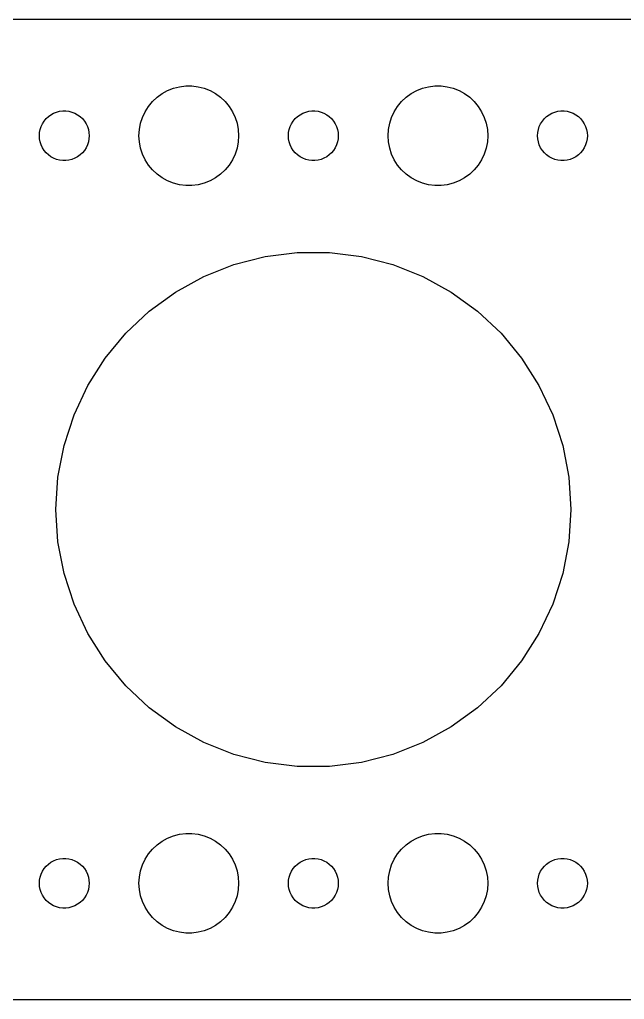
# Model space of a CAD drawing. Header units: metres. Extents: x -60 to 60, y 40 to 98.
# Drawn here: x -17.7 to 18.7, y 39.5 to 98.5 of the extents above; entities that cross this region are included whole.
import ezdxf

# ---------------------------------------------------------------- set-up
doc = ezdxf.new("R2010")
doc.units = ezdxf.units.M

msp = doc.modelspace()

# ---------------------------------------------------------------- linework, layer by layer
for p, q in [((54.8139, 98.4901), (-54.8139, 98.4901)), ((-8.42705, 94.3532), (-8.06213, 94.4469)), ((-8.06213, 94.4469), (-7.68837, 94.4941)), ((-7.68837, 94.4941), (-7.31161, 94.4941)), ((-7.31161, 94.4941), (-6.93785, 94.4469)), ((-6.93785, 94.4469), (-6.57294, 94.3532)), ((6.57294, 94.3532), (6.93785, 94.4469)), ((6.93785, 94.4469), (7.31161, 94.4941)), ((7.31161, 94.4941), (7.68837, 94.4941)), ((7.68837, 94.4941), (8.06213, 94.4469)), ((8.06213, 94.4469), (8.42705, 94.3532)), ((-9.6869, 93.5536), (-9.41226, 93.8115)), ((-9.41226, 93.8115), (-9.10747, 94.033)), ((-9.10747, 94.033), (-8.77733, 94.2145)), ((-8.77733, 94.2145), (-8.42705, 94.3532)), ((-6.57294, 94.3532), (-6.22266, 94.2145)), ((-6.22266, 94.2145), (-5.89252, 94.033)), ((-5.89252, 94.033), (-5.58772, 93.8115)), ((-5.58772, 93.8115), (-5.31308, 93.5536)), ((5.31308, 93.5536), (5.58772, 93.8115)), ((5.58772, 93.8115), (5.89252, 94.033)), ((5.89252, 94.033), (6.22266, 94.2145)), ((6.22266, 94.2145), (6.57294, 94.3532)), ((8.42705, 94.3532), (8.77733, 94.2145)), ((8.77733, 94.2145), (9.10747, 94.033)), ((9.10747, 94.033), (9.41226, 93.8115)), ((9.41226, 93.8115), (9.6869, 93.5536)), ((-10.1289, 92.9453), (-9.92705, 93.2634)), ((-9.92705, 93.2634), (-9.6869, 93.5536)), ((-5.31308, 93.5536), (-5.07294, 93.2634)), ((-5.07294, 93.2634), (-4.87108, 92.9453)), ((4.87108, 92.9453), (5.07294, 93.2634)), ((5.07294, 93.2634), (5.31308, 93.5536)), ((9.6869, 93.5536), (9.92705, 93.2634)), ((9.92705, 93.2634), (10.1289, 92.9453)), ((-16.0934, 92.5268), (-15.9561, 92.6558)), ((-15.9561, 92.6558), (-15.8037, 92.7665)), ((-15.8037, 92.7665), (-15.6387, 92.8572)), ((-15.6387, 92.8572), (-15.4635, 92.9266)), ((-15.4635, 92.9266), (-15.2811, 92.9734)), ((-15.2811, 92.9734), (-15.0942, 92.997)), ((-15.0942, 92.997), (-14.9058, 92.997)), ((-14.9058, 92.997), (-14.7189, 92.9734)), ((-14.7189, 92.9734), (-14.5365, 92.9266)), ((-14.5365, 92.9266), (-14.3613, 92.8572)), ((-14.3613, 92.8572), (-14.1963, 92.7665)), ((-14.1963, 92.7665), (-14.0439, 92.6558)), ((-14.0439, 92.6558), (-13.9065, 92.5268)), ((-10.4057, 92.2461), (-10.2893, 92.6044)), ((-10.2893, 92.6044), (-10.1289, 92.9453)), ((-4.87108, 92.9453), (-4.71066, 92.6044)), ((-4.71066, 92.6044), (-4.59424, 92.2461)), ((-1.09344, 92.5268), (-0.95613, 92.6558)), ((-0.95613, 92.6558), (-0.80373, 92.7665)), ((-0.80373, 92.7665), (-0.63866, 92.8572)), ((-0.63866, 92.8572), (-0.46352, 92.9266)), ((-0.46352, 92.9266), (-0.28107, 92.9734)), ((-0.28107, 92.9734), (-0.09418, 92.997)), ((-0.09418, 92.997), (0.09418, 92.997)), ((0.09418, 92.997), (0.28107, 92.9734)), ((0.28107, 92.9734), (0.46352, 92.9266)), ((0.46352, 92.9266), (0.63866, 92.8572)), ((0.63866, 92.8572), (0.80373, 92.7665)), ((0.80373, 92.7665), (0.95613, 92.6558)), ((0.95613, 92.6558), (1.09344, 92.5268)), ((4.59424, 92.2461), (4.71066, 92.6044)), ((4.71066, 92.6044), (4.87108, 92.9453)), ((10.1289, 92.9453), (10.2893, 92.6044)), ((10.2893, 92.6044), (10.4057, 92.2461)), ((13.9065, 92.5268), (14.0439, 92.6558)), ((14.0439, 92.6558), (14.1963, 92.7665)), ((14.1963, 92.7665), (14.3613, 92.8572)), ((14.3613, 92.8572), (14.5365, 92.9266)), ((14.5365, 92.9266), (14.7189, 92.9734)), ((14.7189, 92.9734), (14.9058, 92.997)), ((14.9058, 92.997), (15.0942, 92.997)), ((15.0942, 92.997), (15.2811, 92.9734)), ((15.2811, 92.9734), (15.4635, 92.9266)), ((15.4635, 92.9266), (15.6387, 92.8572)), ((15.6387, 92.8572), (15.8037, 92.7665)), ((15.8037, 92.7665), (15.9561, 92.6558)), ((15.9561, 92.6558), (16.0934, 92.5268)), ((-16.4529, 91.873), (-16.3947, 92.0522)), ((-16.3947, 92.0522), (-16.3145, 92.2226)), ((-16.3145, 92.2226), (-16.2135, 92.3817)), ((-16.2135, 92.3817), (-16.0934, 92.5268)), ((-13.9065, 92.5268), (-13.7865, 92.3817)), ((-13.7865, 92.3817), (-13.6855, 92.2226)), ((-13.6855, 92.2226), (-13.6053, 92.0522)), ((-13.6053, 92.0522), (-13.5471, 91.873)), ((-10.4763, 91.876), (-10.4057, 92.2461)), ((-4.59424, 92.2461), (-4.52365, 91.876)), ((-1.45287, 91.873), (-1.39465, 92.0522)), ((-1.39465, 92.0522), (-1.31445, 92.2226)), ((-1.31445, 92.2226), (-1.21352, 92.3817)), ((-1.21352, 92.3817), (-1.09344, 92.5268)), ((1.09344, 92.5268), (1.21352, 92.3817)), ((1.21352, 92.3817), (1.31445, 92.2226)), ((1.31445, 92.2226), (1.39465, 92.0522)), ((1.39465, 92.0522), (1.45287, 91.873)), ((4.52365, 91.876), (4.59424, 92.2461)), ((10.4057, 92.2461), (10.4763, 91.876)), ((13.5471, 91.873), (13.6053, 92.0522)), ((13.6053, 92.0522), (13.6855, 92.2226)), ((13.6855, 92.2226), (13.7865, 92.3817)), ((13.7865, 92.3817), (13.9065, 92.5268)), ((16.0934, 92.5268), (16.2135, 92.3817)), ((16.2135, 92.3817), (16.3145, 92.2226)), ((16.3145, 92.2226), (16.3947, 92.0522)), ((16.3947, 92.0522), (16.4529, 91.873)), ((-16.5, 91.5), (-16.4882, 91.688)), ((-16.4882, 91.312), (-16.5, 91.5)), ((-16.4882, 91.688), (-16.4529, 91.873)), ((-13.5471, 91.873), (-13.5118, 91.688)), ((-13.5118, 91.688), (-13.5, 91.5)), ((-13.5, 91.5), (-13.5118, 91.312)), ((-10.5, 91.5), (-10.4763, 91.876)), ((-10.4763, 91.124), (-10.5, 91.5)), ((-4.52365, 91.876), (-4.5, 91.5)), ((-4.5, 91.5), (-4.52365, 91.124)), ((-1.5, 91.5), (-1.48816, 91.688)), ((-1.48816, 91.312), (-1.5, 91.5)), ((-1.48816, 91.688), (-1.45287, 91.873)), ((1.45287, 91.873), (1.48816, 91.688)), ((1.48816, 91.688), (1.5, 91.5)), ((1.5, 91.5), (1.48816, 91.312)), ((4.5, 91.5), (4.52365, 91.876)), ((4.52365, 91.124), (4.5, 91.5)), ((10.4763, 91.876), (10.5, 91.5)), ((10.5, 91.5), (10.4763, 91.124)), ((13.5, 91.5), (13.5118, 91.688)), ((13.5118, 91.312), (13.5, 91.5)), ((13.5118, 91.688), (13.5471, 91.873)), ((16.4529, 91.873), (16.4882, 91.688)), ((16.4882, 91.688), (16.5, 91.5)), ((16.5, 91.5), (16.4882, 91.312)), ((-16.4529, 91.127), (-16.4882, 91.312)), ((-16.3947, 90.9478), (-16.4529, 91.127)), ((-16.3145, 90.7774), (-16.3947, 90.9478)), ((-13.6053, 90.9478), (-13.6855, 90.7774)), ((-13.5471, 91.127), (-13.6053, 90.9478)), ((-13.5118, 91.312), (-13.5471, 91.127)), ((-10.4057, 90.7539), (-10.4763, 91.124)), ((-4.52365, 91.124), (-4.59424, 90.7539)), ((-1.45287, 91.127), (-1.48816, 91.312)), ((-1.39465, 90.9478), (-1.45287, 91.127)), ((-1.31445, 90.7774), (-1.39465, 90.9478)), ((1.39465, 90.9478), (1.31445, 90.7774)), ((1.45287, 91.127), (1.39465, 90.9478)), ((1.48816, 91.312), (1.45287, 91.127)), ((4.59424, 90.7539), (4.52365, 91.124)), ((10.4763, 91.124), (10.4057, 90.7539)), ((13.5471, 91.127), (13.5118, 91.312)), ((13.6053, 90.9478), (13.5471, 91.127)), ((13.6855, 90.7774), (13.6053, 90.9478)), ((16.3947, 90.9478), (16.3145, 90.7774)), ((16.4529, 91.127), (16.3947, 90.9478)), ((16.4882, 91.312), (16.4529, 91.127)), ((-16.2135, 90.6183), (-16.3145, 90.7774)), ((-16.0934, 90.4732), (-16.2135, 90.6183)), ((-15.9561, 90.3442), (-16.0934, 90.4732)), ((-15.8037, 90.2335), (-15.9561, 90.3442)), ((-14.0439, 90.3442), (-14.1963, 90.2335)), ((-13.9065, 90.4732), (-14.0439, 90.3442)), ((-13.7865, 90.6183), (-13.9065, 90.4732)), ((-13.6855, 90.7774), (-13.7865, 90.6183)), ((-10.2893, 90.3956), (-10.4057, 90.7539)), ((-10.1289, 90.0547), (-10.2893, 90.3956)), ((-4.71066, 90.3956), (-4.87108, 90.0547)), ((-4.59424, 90.7539), (-4.71066, 90.3956)), ((-1.21352, 90.6183), (-1.31445, 90.7774)), ((-1.09344, 90.4732), (-1.21352, 90.6183)), ((-0.95613, 90.3442), (-1.09344, 90.4732)), ((-0.80373, 90.2335), (-0.95613, 90.3442)), ((0.95613, 90.3442), (0.80373, 90.2335)), ((1.09344, 90.4732), (0.95613, 90.3442)), ((1.21352, 90.6183), (1.09344, 90.4732)), ((1.31445, 90.7774), (1.21352, 90.6183)), ((4.71066, 90.3956), (4.59424, 90.7539)), ((4.87108, 90.0547), (4.71066, 90.3956)), ((10.2893, 90.3956), (10.1289, 90.0547)), ((10.4057, 90.7539), (10.2893, 90.3956)), ((13.7865, 90.6183), (13.6855, 90.7774)), ((13.9065, 90.4732), (13.7865, 90.6183)), ((14.0439, 90.3442), (13.9065, 90.4732)), ((14.1963, 90.2335), (14.0439, 90.3442)), ((15.9561, 90.3442), (15.8037, 90.2335)), ((16.0934, 90.4732), (15.9561, 90.3442)), ((16.2135, 90.6183), (16.0934, 90.4732)), ((16.3145, 90.7774), (16.2135, 90.6183)), ((-15.6387, 90.1427), (-15.8037, 90.2335)), ((-15.4635, 90.0734), (-15.6387, 90.1427)), ((-15.2811, 90.0266), (-15.4635, 90.0734)), ((-15.0942, 90.003), (-15.2811, 90.0266)), ((-14.9058, 90.003), (-15.0942, 90.003)), ((-14.7189, 90.0266), (-14.9058, 90.003)), ((-14.5365, 90.0734), (-14.7189, 90.0266)), ((-14.3613, 90.1427), (-14.5365, 90.0734)), ((-14.1963, 90.2335), (-14.3613, 90.1427)), ((-9.92705, 89.7366), (-10.1289, 90.0547)), ((-9.6869, 89.4464), (-9.92705, 89.7366)), ((-5.07294, 89.7366), (-5.31308, 89.4464)), ((-4.87108, 90.0547), (-5.07294, 89.7366)), ((-0.63866, 90.1427), (-0.80373, 90.2335)), ((-0.46352, 90.0734), (-0.63866, 90.1427)), ((-0.28107, 90.0266), (-0.46352, 90.0734)), ((-0.09418, 90.003), (-0.28107, 90.0266)), ((0.09418, 90.003), (-0.09418, 90.003)), ((0.28107, 90.0266), (0.09418, 90.003)), ((0.46352, 90.0734), (0.28107, 90.0266)), ((0.63866, 90.1427), (0.46352, 90.0734)), ((0.80373, 90.2335), (0.63866, 90.1427)), ((5.07294, 89.7366), (4.87108, 90.0547)), ((5.31308, 89.4464), (5.07294, 89.7366)), ((9.92705, 89.7366), (9.6869, 89.4464)), ((10.1289, 90.0547), (9.92705, 89.7366)), ((14.3613, 90.1427), (14.1963, 90.2335)), ((14.5365, 90.0734), (14.3613, 90.1427)), ((14.7189, 90.0266), (14.5365, 90.0734)), ((14.9058, 90.003), (14.7189, 90.0266)), ((15.0942, 90.003), (14.9058, 90.003)), ((15.2811, 90.0266), (15.0942, 90.003)), ((15.4635, 90.0734), (15.2811, 90.0266)), ((15.6387, 90.1427), (15.4635, 90.0734)), ((15.8037, 90.2335), (15.6387, 90.1427)), ((-9.41226, 89.1884), (-9.6869, 89.4464)), ((-9.10747, 88.967), (-9.41226, 89.1884)), ((-5.58772, 89.1884), (-5.89252, 88.967)), ((-5.31308, 89.4464), (-5.58772, 89.1884)), ((5.58772, 89.1884), (5.31308, 89.4464)), ((5.89252, 88.967), (5.58772, 89.1884)), ((9.41226, 89.1884), (9.10747, 88.967)), ((9.6869, 89.4464), (9.41226, 89.1884)), ((-8.77733, 88.7855), (-9.10747, 88.967)), ((-8.42705, 88.6468), (-8.77733, 88.7855)), ((-8.06213, 88.5531), (-8.42705, 88.6468)), ((-7.68837, 88.5059), (-8.06213, 88.5531)), ((-7.31161, 88.5059), (-7.68837, 88.5059)), ((-6.93785, 88.5531), (-7.31161, 88.5059)), ((-6.57294, 88.6468), (-6.93785, 88.5531)), ((-6.22266, 88.7855), (-6.57294, 88.6468)), ((-5.89252, 88.967), (-6.22266, 88.7855)), ((6.22266, 88.7855), (5.89252, 88.967)), ((6.57294, 88.6468), (6.22266, 88.7855)), ((6.93785, 88.5531), (6.57294, 88.6468)), ((7.31161, 88.5059), (6.93785, 88.5531)), ((7.68837, 88.5059), (7.31161, 88.5059)), ((8.06213, 88.5531), (7.68837, 88.5059)), ((8.42705, 88.6468), (8.06213, 88.5531)), ((8.77733, 88.7855), (8.42705, 88.6468)), ((9.10747, 88.967), (8.77733, 88.7855)), ((-2.9044, 84.2254), (-0.97325, 84.4694)), ((-0.97325, 84.4694), (0.97325, 84.4694)), ((0.97325, 84.4694), (2.9044, 84.2254)), ((-4.78975, 83.7414), (-2.9044, 84.2254)), ((2.9044, 84.2254), (4.78975, 83.7414)), ((-6.59958, 83.0248), (-4.78975, 83.7414)), ((4.78975, 83.7414), (6.59958, 83.0248)), ((-8.30531, 82.0871), (-6.59958, 83.0248)), ((6.59958, 83.0248), (8.30531, 82.0871)), ((-9.88007, 80.9429), (-8.30531, 82.0871)), ((8.30531, 82.0871), (9.88007, 80.9429)), ((-11.299, 79.6105), (-9.88007, 80.9429)), ((9.88007, 80.9429), (11.299, 79.6105)), ((-12.5397, 78.1107), (-11.299, 79.6105)), ((11.299, 79.6105), (12.5397, 78.1107)), ((-13.5827, 76.4672), (-12.5397, 78.1107)), ((12.5397, 78.1107), (13.5827, 76.4672)), ((-14.4115, 74.7059), (-13.5827, 76.4672)), ((13.5827, 76.4672), (14.4115, 74.7059)), ((-15.013, 72.8547), (-14.4115, 74.7059)), ((14.4115, 74.7059), (15.013, 72.8547)), ((-15.3778, 70.9427), (-15.013, 72.8547)), ((15.013, 72.8547), (15.3778, 70.9427)), ((-15.5, 69), (-15.3778, 70.9427)), ((15.3778, 70.9427), (15.5, 69)), ((-15.3778, 67.0573), (-15.5, 69)), ((15.5, 69), (15.3778, 67.0573)), ((-15.013, 65.1453), (-15.3778, 67.0573)), ((15.3778, 67.0573), (15.013, 65.1453)), ((-14.4115, 63.2941), (-15.013, 65.1453)), ((15.013, 65.1453), (14.4115, 63.2941)), ((-13.5827, 61.5328), (-14.4115, 63.2941)), ((14.4115, 63.2941), (13.5827, 61.5328)), ((-12.5397, 59.8893), (-13.5827, 61.5328)), ((13.5827, 61.5328), (12.5397, 59.8893)), ((-11.299, 58.3895), (-12.5397, 59.8893)), ((12.5397, 59.8893), (11.299, 58.3895)), ((-9.88007, 57.0571), (-11.299, 58.3895)), ((11.299, 58.3895), (9.88007, 57.0571)), ((-8.30531, 55.9129), (-9.88007, 57.0571)), ((9.88007, 57.0571), (8.30531, 55.9129)), ((-6.59958, 54.9752), (-8.30531, 55.9129)), ((8.30531, 55.9129), (6.59958, 54.9752)), ((-4.78975, 54.2586), (-6.59958, 54.9752)), ((6.59958, 54.9752), (4.78975, 54.2586)), ((-2.9044, 53.7746), (-4.78975, 54.2586)), ((-0.97325, 53.5306), (-2.9044, 53.7746)), ((2.9044, 53.7746), (0.97325, 53.5306)), ((4.78975, 54.2586), (2.9044, 53.7746)), ((0.97325, 53.5306), (-0.97325, 53.5306)), ((-9.41226, 48.8116), (-9.10747, 49.033)), ((-9.10747, 49.033), (-8.77733, 49.2145)), ((-8.77733, 49.2145), (-8.42705, 49.3532)), ((-8.42705, 49.3532), (-8.06213, 49.4469)), ((-8.06213, 49.4469), (-7.68837, 49.4941)), ((-7.68837, 49.4941), (-7.31161, 49.4941)), ((-7.31161, 49.4941), (-6.93785, 49.4469)), ((-6.93785, 49.4469), (-6.57294, 49.3532)), ((-6.57294, 49.3532), (-6.22266, 49.2145)), ((-6.22266, 49.2145), (-5.89252, 49.033)), ((-5.89252, 49.033), (-5.58772, 48.8116)), ((5.58772, 48.8116), (5.89252, 49.033)), ((5.89252, 49.033), (6.22266, 49.2145)), ((6.22266, 49.2145), (6.57294, 49.3532)), ((6.57294, 49.3532), (6.93785, 49.4469)), ((6.93785, 49.4469), (7.31161, 49.4941)), ((7.31161, 49.4941), (7.68837, 49.4941)), ((7.68837, 49.4941), (8.06213, 49.4469)), ((8.06213, 49.4469), (8.42705, 49.3532)), ((8.42705, 49.3532), (8.77733, 49.2145)), ((8.77733, 49.2145), (9.10747, 49.033)), ((9.10747, 49.033), (9.41226, 48.8116)), ((-9.92705, 48.2634), (-9.6869, 48.5536)), ((-9.6869, 48.5536), (-9.41226, 48.8116)), ((-5.58772, 48.8116), (-5.31308, 48.5536)), ((-5.31308, 48.5536), (-5.07294, 48.2634)), ((5.07294, 48.2634), (5.31308, 48.5536)), ((5.31308, 48.5536), (5.58772, 48.8116)), ((9.41226, 48.8116), (9.6869, 48.5536)), ((9.6869, 48.5536), (9.92705, 48.2634)), ((-15.8037, 47.7665), (-15.6387, 47.8573)), ((-15.6387, 47.8573), (-15.4635, 47.9266)), ((-15.4635, 47.9266), (-15.2811, 47.9734)), ((-15.2811, 47.9734), (-15.0942, 47.997)), ((-15.0942, 47.997), (-14.9058, 47.997)), ((-14.9058, 47.997), (-14.7189, 47.9734)), ((-14.7189, 47.9734), (-14.5365, 47.9266)), ((-14.5365, 47.9266), (-14.3613, 47.8573)), ((-14.3613, 47.8573), (-14.1963, 47.7665)), ((-10.2893, 47.6044), (-10.1289, 47.9453)), ((-10.1289, 47.9453), (-9.92705, 48.2634)), ((-5.07294, 48.2634), (-4.87108, 47.9453)), ((-4.87108, 47.9453), (-4.71066, 47.6044)), ((-0.80373, 47.7665), (-0.63866, 47.8573)), ((-0.63866, 47.8573), (-0.46352, 47.9266)), ((-0.46352, 47.9266), (-0.28107, 47.9734)), ((-0.28107, 47.9734), (-0.09418, 47.997)), ((-0.09418, 47.997), (0.09418, 47.997)), ((0.09418, 47.997), (0.28107, 47.9734)), ((0.28107, 47.9734), (0.46352, 47.9266)), ((0.46352, 47.9266), (0.63866, 47.8573)), ((0.63866, 47.8573), (0.80373, 47.7665)), ((4.71066, 47.6044), (4.87108, 47.9453)), ((4.87108, 47.9453), (5.07294, 48.2634)), ((9.92705, 48.2634), (10.1289, 47.9453)), ((10.1289, 47.9453), (10.2893, 47.6044)), ((14.1963, 47.7665), (14.3613, 47.8573)), ((14.3613, 47.8573), (14.5365, 47.9266)), ((14.5365, 47.9266), (14.7189, 47.9734)), ((14.7189, 47.9734), (14.9058, 47.997)), ((14.9058, 47.997), (15.0942, 47.997)), ((15.0942, 47.997), (15.2811, 47.9734)), ((15.2811, 47.9734), (15.4635, 47.9266)), ((15.4635, 47.9266), (15.6387, 47.8573)), ((15.6387, 47.8573), (15.8037, 47.7665)), ((-16.3947, 47.0522), (-16.3145, 47.2226)), ((-16.3145, 47.2226), (-16.2135, 47.3817)), ((-16.2135, 47.3817), (-16.0934, 47.5268)), ((-16.0934, 47.5268), (-15.9561, 47.6558)), ((-15.9561, 47.6558), (-15.8037, 47.7665)), ((-14.1963, 47.7665), (-14.0439, 47.6558)), ((-14.0439, 47.6558), (-13.9065, 47.5268)), ((-13.9065, 47.5268), (-13.7865, 47.3817)), ((-13.7865, 47.3817), (-13.6855, 47.2226)), ((-13.6855, 47.2226), (-13.6053, 47.0522)), ((-10.4763, 46.876), (-10.4057, 47.2461)), ((-10.4057, 47.2461), (-10.2893, 47.6044)), ((-4.71066, 47.6044), (-4.59424, 47.2461)), ((-4.59424, 47.2461), (-4.52365, 46.876)), ((-1.39465, 47.0522), (-1.31445, 47.2226)), ((-1.31445, 47.2226), (-1.21352, 47.3817)), ((-1.21352, 47.3817), (-1.09344, 47.5268)), ((-1.09344, 47.5268), (-0.95613, 47.6558)), ((-0.95613, 47.6558), (-0.80373, 47.7665)), ((0.80373, 47.7665), (0.95613, 47.6558)), ((0.95613, 47.6558), (1.09344, 47.5268)), ((1.09344, 47.5268), (1.21352, 47.3817)), ((1.21352, 47.3817), (1.31445, 47.2226)), ((1.31445, 47.2226), (1.39465, 47.0522)), ((4.52365, 46.876), (4.59424, 47.2461)), ((4.59424, 47.2461), (4.71066, 47.6044)), ((10.2893, 47.6044), (10.4057, 47.2461)), ((10.4057, 47.2461), (10.4763, 46.876)), ((13.6053, 47.0522), (13.6855, 47.2226)), ((13.6855, 47.2226), (13.7865, 47.3817)), ((13.7865, 47.3817), (13.9065, 47.5268)), ((13.9065, 47.5268), (14.0439, 47.6558)), ((14.0439, 47.6558), (14.1963, 47.7665)), ((15.8037, 47.7665), (15.9561, 47.6558)), ((15.9561, 47.6558), (16.0934, 47.5268)), ((16.0934, 47.5268), (16.2135, 47.3817)), ((16.2135, 47.3817), (16.3145, 47.2226)), ((16.3145, 47.2226), (16.3947, 47.0522)), ((-16.5, 46.5), (-16.4882, 46.688)), ((-16.4882, 46.688), (-16.4529, 46.873)), ((-16.4529, 46.873), (-16.3947, 47.0522)), ((-13.6053, 47.0522), (-13.5471, 46.873)), ((-13.5471, 46.873), (-13.5118, 46.688)), ((-13.5118, 46.688), (-13.5, 46.5)), ((-10.5, 46.5), (-10.4763, 46.876)), ((-4.52365, 46.876), (-4.5, 46.5)), ((-1.5, 46.5), (-1.48816, 46.688)), ((-1.48816, 46.688), (-1.45287, 46.873)), ((-1.45287, 46.873), (-1.39465, 47.0522)), ((1.39465, 47.0522), (1.45287, 46.873)), ((1.45287, 46.873), (1.48816, 46.688)), ((1.48816, 46.688), (1.5, 46.5)), ((4.5, 46.5), (4.52365, 46.876)), ((10.4763, 46.876), (10.5, 46.5)), ((13.5, 46.5), (13.5118, 46.688)), ((13.5118, 46.688), (13.5471, 46.873)), ((13.5471, 46.873), (13.6053, 47.0522)), ((16.3947, 47.0522), (16.4529, 46.873)), ((16.4529, 46.873), (16.4882, 46.688)), ((16.4882, 46.688), (16.5, 46.5)), ((-16.4882, 46.312), (-16.5, 46.5)), ((-16.4529, 46.127), (-16.4882, 46.312)), ((-16.3947, 45.9478), (-16.4529, 46.127)), ((-13.5471, 46.127), (-13.6053, 45.9478)), ((-13.5118, 46.312), (-13.5471, 46.127)), ((-13.5, 46.5), (-13.5118, 46.312)), ((-10.4763, 46.124), (-10.5, 46.5)), ((-10.4057, 45.7539), (-10.4763, 46.124)), ((-4.52365, 46.124), (-4.59424, 45.7539)), ((-4.5, 46.5), (-4.52365, 46.124)), ((-1.48816, 46.312), (-1.5, 46.5)), ((-1.45287, 46.127), (-1.48816, 46.312)), ((-1.39465, 45.9478), (-1.45287, 46.127)), ((1.45287, 46.127), (1.39465, 45.9478)), ((1.48816, 46.312), (1.45287, 46.127)), ((1.5, 46.5), (1.48816, 46.312)), ((4.52365, 46.124), (4.5, 46.5)), ((4.59424, 45.7539), (4.52365, 46.124)), ((10.4763, 46.124), (10.4057, 45.7539)), ((10.5, 46.5), (10.4763, 46.124)), ((13.5118, 46.312), (13.5, 46.5)), ((13.5471, 46.127), (13.5118, 46.312)), ((13.6053, 45.9478), (13.5471, 46.127)), ((16.4529, 46.127), (16.3947, 45.9478)), ((16.4882, 46.312), (16.4529, 46.127)), ((16.5, 46.5), (16.4882, 46.312)), ((-16.3145, 45.7774), (-16.3947, 45.9478)), ((-16.2135, 45.6183), (-16.3145, 45.7774)), ((-16.0934, 45.4732), (-16.2135, 45.6183)), ((-15.9561, 45.3442), (-16.0934, 45.4732)), ((-13.9065, 45.4732), (-14.0439, 45.3442)), ((-13.7865, 45.6183), (-13.9065, 45.4732)), ((-13.6855, 45.7774), (-13.7865, 45.6183)), ((-13.6053, 45.9478), (-13.6855, 45.7774)), ((-10.2893, 45.3956), (-10.4057, 45.7539)), ((-4.59424, 45.7539), (-4.71066, 45.3956)), ((-1.31445, 45.7774), (-1.39465, 45.9478)), ((-1.21352, 45.6183), (-1.31445, 45.7774)), ((-1.09344, 45.4732), (-1.21352, 45.6183)), ((-0.95613, 45.3442), (-1.09344, 45.4732)), ((1.09344, 45.4732), (0.95613, 45.3442)), ((1.21352, 45.6183), (1.09344, 45.4732)), ((1.31445, 45.7774), (1.21352, 45.6183)), ((1.39465, 45.9478), (1.31445, 45.7774)), ((4.71066, 45.3956), (4.59424, 45.7539)), ((10.4057, 45.7539), (10.2893, 45.3956)), ((13.6855, 45.7774), (13.6053, 45.9478)), ((13.7865, 45.6183), (13.6855, 45.7774)), ((13.9065, 45.4732), (13.7865, 45.6183)), ((14.0439, 45.3442), (13.9065, 45.4732)), ((16.0934, 45.4732), (15.9561, 45.3442)), ((16.2135, 45.6183), (16.0934, 45.4732)), ((16.3145, 45.7774), (16.2135, 45.6183)), ((16.3947, 45.9478), (16.3145, 45.7774)), ((-15.8037, 45.2335), (-15.9561, 45.3442)), ((-15.6387, 45.1428), (-15.8037, 45.2335)), ((-15.4635, 45.0734), (-15.6387, 45.1428)), ((-15.2811, 45.0266), (-15.4635, 45.0734)), ((-15.0942, 45.003), (-15.2811, 45.0266)), ((-14.9058, 45.003), (-15.0942, 45.003)), ((-14.7189, 45.0266), (-14.9058, 45.003)), ((-14.5365, 45.0734), (-14.7189, 45.0266)), ((-14.3613, 45.1428), (-14.5365, 45.0734)), ((-14.1963, 45.2335), (-14.3613, 45.1428)), ((-14.0439, 45.3442), (-14.1963, 45.2335)), ((-10.1289, 45.0547), (-10.2893, 45.3956)), ((-9.92705, 44.7366), (-10.1289, 45.0547)), ((-4.87108, 45.0547), (-5.07294, 44.7366)), ((-4.71066, 45.3956), (-4.87108, 45.0547)), ((-0.80373, 45.2335), (-0.95613, 45.3442)), ((-0.63866, 45.1428), (-0.80373, 45.2335)), ((-0.46352, 45.0734), (-0.63866, 45.1428)), ((-0.28107, 45.0266), (-0.46352, 45.0734)), ((-0.09418, 45.003), (-0.28107, 45.0266)), ((0.09418, 45.003), (-0.09418, 45.003)), ((0.28107, 45.0266), (0.09418, 45.003)), ((0.46352, 45.0734), (0.28107, 45.0266)), ((0.63866, 45.1428), (0.46352, 45.0734)), ((0.80373, 45.2335), (0.63866, 45.1428)), ((0.95613, 45.3442), (0.80373, 45.2335)), ((4.87108, 45.0547), (4.71066, 45.3956)), ((5.07294, 44.7366), (4.87108, 45.0547)), ((10.1289, 45.0547), (9.92705, 44.7366)), ((10.2893, 45.3956), (10.1289, 45.0547)), ((14.1963, 45.2335), (14.0439, 45.3442)), ((14.3613, 45.1428), (14.1963, 45.2335)), ((14.5365, 45.0734), (14.3613, 45.1428)), ((14.7189, 45.0266), (14.5365, 45.0734)), ((14.9058, 45.003), (14.7189, 45.0266)), ((15.0942, 45.003), (14.9058, 45.003)), ((15.2811, 45.0266), (15.0942, 45.003)), ((15.4635, 45.0734), (15.2811, 45.0266)), ((15.6387, 45.1428), (15.4635, 45.0734)), ((15.8037, 45.2335), (15.6387, 45.1428)), ((15.9561, 45.3442), (15.8037, 45.2335)), ((-9.6869, 44.4464), (-9.92705, 44.7366)), ((-9.41226, 44.1885), (-9.6869, 44.4464)), ((-5.31308, 44.4464), (-5.58772, 44.1885)), ((-5.07294, 44.7366), (-5.31308, 44.4464)), ((5.31308, 44.4464), (5.07294, 44.7366)), ((5.58772, 44.1885), (5.31308, 44.4464)), ((9.6869, 44.4464), (9.41226, 44.1885)), ((9.92705, 44.7366), (9.6869, 44.4464)), ((-9.10747, 43.967), (-9.41226, 44.1885)), ((-8.77733, 43.7855), (-9.10747, 43.967)), ((-8.42705, 43.6468), (-8.77733, 43.7855)), ((-8.06213, 43.5531), (-8.42705, 43.6468)), ((-6.57294, 43.6468), (-6.93785, 43.5531)), ((-6.22266, 43.7855), (-6.57294, 43.6468)), ((-5.89252, 43.967), (-6.22266, 43.7855)), ((-5.58772, 44.1885), (-5.89252, 43.967)), ((5.89252, 43.967), (5.58772, 44.1885)), ((6.22266, 43.7855), (5.89252, 43.967)), ((6.57294, 43.6468), (6.22266, 43.7855)), ((6.93785, 43.5531), (6.57294, 43.6468)), ((8.42705, 43.6468), (8.06213, 43.5531)), ((8.77733, 43.7855), (8.42705, 43.6468)), ((9.10747, 43.967), (8.77733, 43.7855)), ((9.41226, 44.1885), (9.10747, 43.967)), ((-7.68837, 43.5059), (-8.06213, 43.5531)), ((-7.31161, 43.5059), (-7.68837, 43.5059)), ((-6.93785, 43.5531), (-7.31161, 43.5059)), ((7.31161, 43.5059), (6.93785, 43.5531)), ((7.68837, 43.5059), (7.31161, 43.5059)), ((8.06213, 43.5531), (7.68837, 43.5059)), ((-54.8139, 39.5099), (54.8139, 39.5099))]:
    msp.add_line(p, q)

doc.saveas('drawing.dxf')
